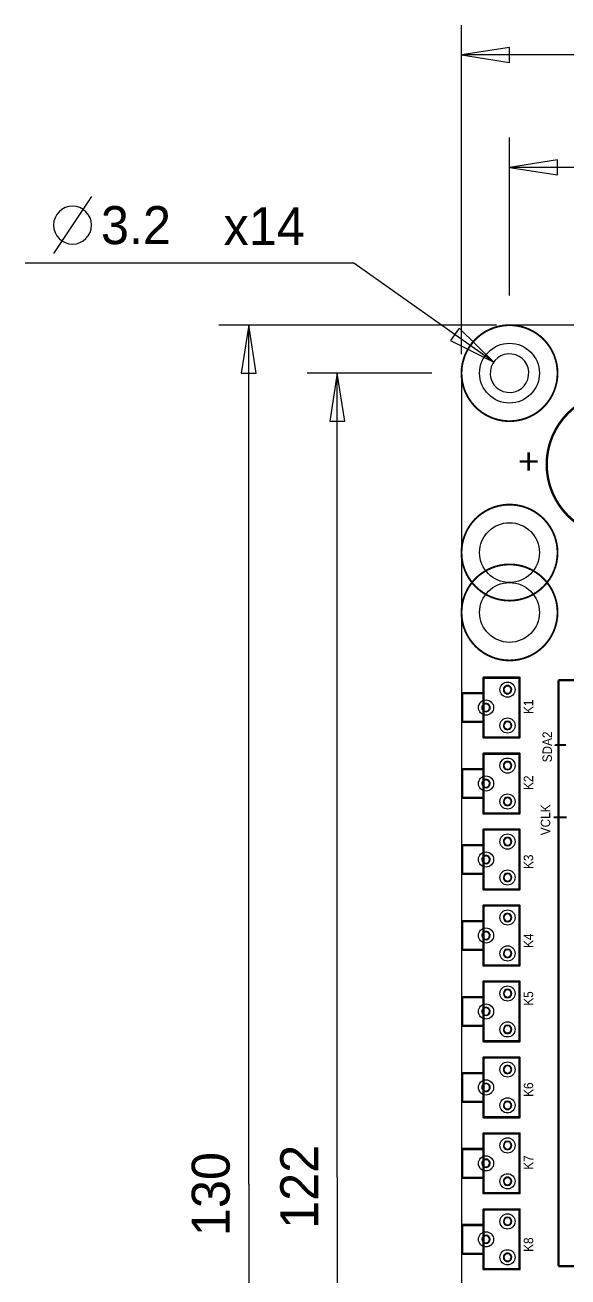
# Model space of a CAD drawing. Extents: x -36 to 186, y -9 to 157.
# Drawn here: x -36.5 to 8.9, y 50.5 to 155.1 of the extents above; entities that cross this region are included whole.
import ezdxf

# ---------------------------------------------------------------- set-up
doc = ezdxf.new("R2010")
doc.units = 0
for name, color, linetype in [('BG_ASSEMBLY_NOTES', 3, 'CONTINUOUS'), ('BG_OUTLINE', 4, 'CONTINUOUS'), ('BG_SILKSCREEN_TOP', 2, 'CONTINUOUS'), ('PG_SILKSCREEN_TOP', 13, 'CONTINUOUS'), ('PIN_BOTTOM', 15, 'CONTINUOUS'), ('PIN_TOP', 14, 'CONTINUOUS'), ('RD_SILKSCREEN_TOP', 16, 'CONTINUOUS')]:
    doc.layers.add(name, color=color, linetype=linetype)

msp = doc.modelspace()

# ---------------------------------------------------------------- linework, layer by layer
at = {"layer": 'BG_ASSEMBLY_NOTES'}
for points in [[(0, 127.6), (0, 155.1)], [(83.5, 152.6), (0, 152.6)], [(4, 132.5), (4, 145.7)], [(82.8, 143.2), (4, 143.2)], [(-30.9369, 140.7562), (-34.1119, 135.9938)], [(2.6838, 126.9315), (-9, 135.2), (-36.4931, 135.2)], [(2.9, 130), (-20.3, 130)], [(-17.8, 58.2), (-17.8, 130)], [(-2.5, 126), (-12.9, 126)], [(-10.4, 58.8), (-10.4, 126)], [(-10.4, 58.8), (-10.4, 4)], [(-17.8, 58.2), (-17.8, 0)]]:
    msp.add_lwpolyline(points, dxfattribs=at)
for points in [[(4, 153.225), (0, 152.6), (4, 151.975)], [(8, 143.825), (4, 143.2), (8, 142.575)], [(-17.175, 126), (-17.8, 130), (-18.425, 126)], [(-0.9423, 128.732), (2.6838, 126.9315), (-0.2202, 129.7524)], [(-9.775, 122), (-10.4, 126), (-11.025, 122)]]:
    msp.add_lwpolyline(points, close=True, dxfattribs=at)
for points in [[(-30.9369, 138.375, 1), (-34.1119, 138.375, 1)], [(5.6, 125.8, 1), (2.4, 126.2, 1)]]:
    msp.add_lwpolyline(points, format="xyb", close=True, dxfattribs=at)
at = {"layer": 'BG_OUTLINE'}
msp.add_lwpolyline([(4, 0), (175.9999, 0, 0.414214), (179.9999, 4), (179.9999, 126, 0.414214), (175.9999, 130), (4, 130, 0.414214), (0, 126), (0, 4, 0.414215)], format="xyb", close=True, dxfattribs=at)
at = {"layer": 'BG_SILKSCREEN_TOP', "const_width": 0.1001}
for points in [[(1.8846, 100.5465, 1), (1.784684, 100.54657, 1)], [(1.8846, 100.5465, 1), (1.784684, 100.54657, 1)], [(4.8845, 100.5465, 1), (4.784772, 100.54657, 1)], [(4.8845, 100.5465, 1), (4.784772, 100.54657, 1)], [(0.0845, 99.2466, 1), (-0.015412, 99.246526, 1)], [(0.0845, 99.2466, 1), (-0.015412, 99.246526, 1)], [(1.8846, 99.2466, 1), (1.784684, 99.246526, 1)], [(0.0846, 96.8466, 1), (-0.015512, 96.846688, 1)], [(0.0846, 96.8466, 1), (-0.015512, 96.846688, 1)], [(1.8847, 96.8466, 1), (1.784584, 96.846688, 1)], [(1.8846, 95.5465, 1), (1.784684, 95.54659, 1)], [(1.8846, 95.5465, 1), (1.784684, 95.54659, 1)], [(4.8845, 95.5465, 1), (4.784772, 95.54659, 1)], [(4.8845, 95.5465, 1), (4.784772, 95.54659, 1)], [(1.8846, 94.1965, 1), (1.784684, 94.19657, 1)], [(1.8846, 94.1965, 1), (1.784684, 94.19657, 1)], [(4.8845, 94.1965, 1), (4.784772, 94.19657, 1)], [(4.8845, 94.1965, 1), (4.784772, 94.19657, 1)], [(0.0845, 92.8966, 1), (-0.015412, 92.896526, 1)], [(0.0845, 92.8966, 1), (-0.015412, 92.896526, 1)], [(1.8846, 92.8966, 1), (1.784684, 92.896526, 1)], [(0.0846, 90.4966, 1), (-0.015512, 90.496688, 1)], [(0.0846, 90.4966, 1), (-0.015512, 90.496688, 1)], [(1.8847, 90.4966, 1), (1.784584, 90.496688, 1)], [(1.8846, 89.1965, 1), (1.784684, 89.19659, 1)], [(1.8846, 89.1965, 1), (1.784684, 89.19659, 1)], [(4.8845, 89.1965, 1), (4.784772, 89.19659, 1)], [(4.8845, 89.1965, 1), (4.784772, 89.19659, 1)], [(1.8846, 87.8465, 1), (1.784684, 87.84657, 1)], [(1.8846, 87.8465, 1), (1.784684, 87.84657, 1)], [(4.8845, 87.8465, 1), (4.784772, 87.84657, 1)], [(4.8845, 87.8465, 1), (4.784772, 87.84657, 1)], [(0.0845, 86.5466, 1), (-0.015412, 86.546526, 1)], [(0.0845, 86.5466, 1), (-0.015412, 86.546526, 1)], [(1.8846, 86.5466, 1), (1.784684, 86.546526, 1)], [(0.0846, 84.1466, 1), (-0.015512, 84.146688, 1)], [(0.0846, 84.1466, 1), (-0.015512, 84.146688, 1)], [(1.8847, 84.1466, 1), (1.784584, 84.146688, 1)], [(1.8846, 82.8465, 1), (1.784684, 82.84659, 1)], [(1.8846, 82.8465, 1), (1.784684, 82.84659, 1)], [(4.8845, 82.8465, 1), (4.784772, 82.84659, 1)], [(4.8845, 82.8465, 1), (4.784772, 82.84659, 1)], [(1.8846, 81.4965, 1), (1.784684, 81.49657, 1)], [(1.8846, 81.4965, 1), (1.784684, 81.49657, 1)], [(4.8845, 81.4965, 1), (4.784772, 81.49657, 1)], [(4.8845, 81.4965, 1), (4.784772, 81.49657, 1)], [(0.0845, 80.1966, 1), (-0.015412, 80.196526, 1)], [(0.0845, 80.1966, 1), (-0.015412, 80.196526, 1)], [(1.8846, 80.1966, 1), (1.784684, 80.196526, 1)], [(0.0846, 77.7966, 1), (-0.015512, 77.796688, 1)], [(0.0846, 77.7966, 1), (-0.015512, 77.796688, 1)], [(1.8847, 77.7966, 1), (1.784584, 77.796688, 1)], [(1.8846, 76.4965, 1), (1.784684, 76.49659, 1)], [(1.8846, 76.4965, 1), (1.784684, 76.49659, 1)], [(4.8845, 76.4965, 1), (4.784772, 76.49659, 1)], [(4.8845, 76.4965, 1), (4.784772, 76.49659, 1)], [(1.8846, 75.1465, 1), (1.784684, 75.14657, 1)], [(1.8846, 75.1465, 1), (1.784684, 75.14657, 1)], [(4.8845, 75.1465, 1), (4.784772, 75.14657, 1)], [(4.8845, 75.1465, 1), (4.784772, 75.14657, 1)], [(0.0845, 73.8466, 1), (-0.015412, 73.846526, 1)], [(0.0845, 73.8466, 1), (-0.015412, 73.846526, 1)], [(1.8846, 73.8466, 1), (1.784684, 73.846526, 1)], [(0.0846, 71.4466, 1), (-0.015512, 71.446688, 1)], [(0.0846, 71.4466, 1), (-0.015512, 71.446688, 1)], [(1.8847, 71.4466, 1), (1.784584, 71.446688, 1)], [(1.8846, 70.1465, 1), (1.784684, 70.14659, 1)], [(1.8846, 70.1465, 1), (1.784684, 70.14659, 1)], [(4.8845, 70.1465, 1), (4.784772, 70.14659, 1)], [(4.8845, 70.1465, 1), (4.784772, 70.14659, 1)], [(1.8846, 68.7965, 1), (1.784684, 68.79657, 1)], [(1.8846, 68.7965, 1), (1.784684, 68.79657, 1)], [(4.8845, 68.7965, 1), (4.784772, 68.79657, 1)], [(4.8845, 68.7965, 1), (4.784772, 68.79657, 1)], [(0.0845, 67.4966, 1), (-0.015412, 67.496526, 1)], [(0.0845, 67.4966, 1), (-0.015412, 67.496526, 1)], [(1.8846, 67.4966, 1), (1.784684, 67.496526, 1)], [(0.0846, 65.0966, 1), (-0.015512, 65.096688, 1)], [(0.0846, 65.0966, 1), (-0.015512, 65.096688, 1)], [(1.8847, 65.0966, 1), (1.784584, 65.096688, 1)], [(1.8846, 63.7965, 1), (1.784684, 63.79659, 1)], [(1.8846, 63.7965, 1), (1.784684, 63.79659, 1)], [(4.8845, 63.7965, 1), (4.784772, 63.79659, 1)], [(4.8845, 63.7965, 1), (4.784772, 63.79659, 1)], [(1.8846, 62.4465, 1), (1.784684, 62.44657, 1)], [(1.8846, 62.4465, 1), (1.784684, 62.44657, 1)], [(4.8845, 62.4465, 1), (4.784772, 62.44657, 1)], [(4.8845, 62.4465, 1), (4.784772, 62.44657, 1)], [(0.0845, 61.1466, 1), (-0.015412, 61.146526, 1)], [(0.0845, 61.1466, 1), (-0.015412, 61.146526, 1)], [(1.8846, 61.1466, 1), (1.784684, 61.146526, 1)], [(0.0846, 58.7466, 1), (-0.015512, 58.746688, 1)], [(0.0846, 58.7466, 1), (-0.015512, 58.746688, 1)], [(1.8847, 58.7466, 1), (1.784584, 58.746688, 1)], [(1.8846, 57.4465, 1), (1.784684, 57.44659, 1)], [(1.8846, 57.4465, 1), (1.784684, 57.44659, 1)], [(4.8845, 57.4465, 1), (4.784772, 57.44659, 1)], [(4.8845, 57.4465, 1), (4.784772, 57.44659, 1)], [(1.8846, 56.0965, 1), (1.784684, 56.09657, 1)], [(1.8846, 56.0965, 1), (1.784684, 56.09657, 1)], [(4.8845, 56.0965, 1), (4.784772, 56.09657, 1)], [(4.8845, 56.0965, 1), (4.784772, 56.09657, 1)], [(0.0845, 54.7966, 1), (-0.015412, 54.796526, 1)], [(0.0845, 54.7966, 1), (-0.015412, 54.796526, 1)], [(1.8846, 54.7966, 1), (1.784684, 54.796526, 1)], [(0.0846, 52.3966, 1), (-0.015512, 52.396688, 1)], [(0.0846, 52.3966, 1), (-0.015512, 52.396688, 1)], [(1.8847, 52.3966, 1), (1.784584, 52.396688, 1)], [(1.8846, 51.0965, 1), (1.784684, 51.09659, 1)], [(1.8846, 51.0965, 1), (1.784684, 51.09659, 1)], [(4.8845, 51.0965, 1), (4.784772, 51.09659, 1)], [(4.8845, 51.0965, 1), (4.784772, 51.09659, 1)]]:
    msp.add_lwpolyline(points, format="xyb", close=True, dxfattribs=at)
at = {"layer": 'BG_SILKSCREEN_TOP', "const_width": 0.1999}
for points in [[(1.8346, 100.5467), (1.8346, 95.5467)], [(1.8346, 100.5467), (4.8346, 100.5467)], [(4.8346, 100.5467), (4.8346, 95.5467)], [(0.0345, 99.2467), (0.0345, 96.8466)], [(0.0345, 99.2467), (1.8346, 99.2467)], [(0.0345, 96.8466), (1.8346, 96.8466)], [(1.8346, 95.5467), (4.8346, 95.5467)], [(1.8346, 94.1967), (1.8346, 89.1967)], [(1.8346, 94.1967), (4.8346, 94.1967)], [(4.8346, 94.1967), (4.8346, 89.1967)], [(0.0345, 92.8967), (0.0345, 90.4966)], [(0.0345, 92.8967), (1.8346, 92.8967)], [(0.0345, 90.4966), (1.8346, 90.4966)], [(1.8346, 89.1967), (4.8346, 89.1967)], [(1.8346, 87.8467), (1.8346, 82.8467)], [(1.8346, 87.8467), (4.8346, 87.8467)], [(4.8346, 87.8467), (4.8346, 82.8467)], [(0.0345, 86.5467), (0.0345, 84.1466)], [(0.0345, 86.5467), (1.8346, 86.5467)], [(0.0345, 84.1466), (1.8346, 84.1466)], [(1.8346, 82.8467), (4.8346, 82.8467)], [(1.8346, 81.4967), (1.8346, 76.4967)], [(1.8346, 81.4967), (4.8346, 81.4967)], [(4.8346, 81.4967), (4.8346, 76.4967)], [(0.0345, 80.1967), (0.0345, 77.7966)], [(0.0345, 80.1967), (1.8346, 80.1967)], [(0.0345, 77.7966), (1.8346, 77.7966)], [(1.8346, 76.4967), (4.8346, 76.4967)], [(1.8346, 75.1467), (1.8346, 70.1467)], [(1.8346, 75.1467), (4.8346, 75.1467)], [(4.8346, 75.1467), (4.8346, 70.1467)], [(0.0345, 73.8467), (0.0345, 71.4466)], [(0.0345, 73.8467), (1.8346, 73.8467)], [(0.0345, 71.4466), (1.8346, 71.4466)], [(1.8346, 70.1467), (4.8346, 70.1467)], [(1.8346, 68.7967), (1.8346, 63.7967)], [(1.8346, 68.7967), (4.8346, 68.7967)], [(4.8346, 68.7967), (4.8346, 63.7967)], [(0.0345, 67.4967), (0.0345, 65.0966)], [(0.0345, 67.4967), (1.8346, 67.4967)], [(0.0345, 65.0966), (1.8346, 65.0966)], [(1.8346, 63.7967), (4.8346, 63.7967)], [(1.8346, 62.4467), (1.8346, 57.4467)], [(1.8346, 62.4467), (4.8346, 62.4467)], [(4.8346, 62.4467), (4.8346, 57.4467)], [(0.0345, 61.1467), (0.0345, 58.7466)], [(0.0345, 61.1467), (1.8346, 61.1467)], [(0.0345, 58.7466), (1.8346, 58.7466)], [(1.8346, 57.4467), (4.8346, 57.4467)], [(1.8346, 56.0967), (1.8346, 51.0967)], [(1.8346, 56.0967), (4.8346, 56.0967)], [(4.8346, 56.0967), (4.8346, 51.0967)], [(0.0345, 54.7967), (0.0345, 52.3966)], [(0.0345, 54.7967), (1.8346, 54.7967)], [(0.0345, 52.3966), (1.8346, 52.3966)], [(1.8346, 51.0967), (4.8346, 51.0967)]]:
    msp.add_lwpolyline(points, dxfattribs=at)
at = {"layer": 'BG_SILKSCREEN_TOP'}
for points in [[(4.1854, 99.5467, 1), (3.483876, 99.546628, 1)], [(4.1854, 99.5467, 1), (3.483876, 99.546628, 1)], [(4.1346, 99.5467, 1), (3.534676, 99.546628, 1)], [(2.3853, 98.0465, 1), (1.68378, 98.04658, 1)], [(2.3853, 98.0465, 1), (1.68378, 98.04658, 1)], [(2.3345, 98.0465, 1), (1.73458, 98.04658, 1)], [(4.1855, 96.5465, 1), (3.483776, 96.546586, 1)], [(4.1855, 96.5465, 1), (3.483776, 96.546586, 1)], [(4.1347, 96.5465, 1), (3.534576, 96.546586, 1)], [(4.1854, 93.1967, 1), (3.483876, 93.196628, 1)], [(4.1854, 93.1967, 1), (3.483876, 93.196628, 1)], [(4.1346, 93.1967, 1), (3.534676, 93.196628, 1)], [(2.3853, 91.6965, 1), (1.68378, 91.69658, 1)], [(2.3853, 91.6965, 1), (1.68378, 91.69658, 1)], [(2.3345, 91.6965, 1), (1.73458, 91.69658, 1)], [(4.1855, 90.1965, 1), (3.483776, 90.196586, 1)], [(4.1855, 90.1965, 1), (3.483776, 90.196586, 1)], [(4.1347, 90.1965, 1), (3.534576, 90.196586, 1)], [(4.1854, 86.8467, 1), (3.483876, 86.846628, 1)], [(4.1854, 86.8467, 1), (3.483876, 86.846628, 1)], [(4.1346, 86.8467, 1), (3.534676, 86.846628, 1)], [(2.3853, 85.3465, 1), (1.68378, 85.34658, 1)], [(2.3853, 85.3465, 1), (1.68378, 85.34658, 1)], [(2.3345, 85.3465, 1), (1.73458, 85.34658, 1)], [(4.1855, 83.8465, 1), (3.483776, 83.846586, 1)], [(4.1855, 83.8465, 1), (3.483776, 83.846586, 1)], [(4.1347, 83.8465, 1), (3.534576, 83.846586, 1)], [(4.1854, 80.4967, 1), (3.483876, 80.496628, 1)], [(4.1854, 80.4967, 1), (3.483876, 80.496628, 1)], [(4.1346, 80.4967, 1), (3.534676, 80.496628, 1)], [(2.3853, 78.9965, 1), (1.68378, 78.99658, 1)], [(2.3853, 78.9965, 1), (1.68378, 78.99658, 1)], [(2.3345, 78.9965, 1), (1.73458, 78.99658, 1)], [(4.1855, 77.4965, 1), (3.483776, 77.496586, 1)], [(4.1855, 77.4965, 1), (3.483776, 77.496586, 1)], [(4.1347, 77.4965, 1), (3.534576, 77.496586, 1)], [(4.1854, 74.1467, 1), (3.483876, 74.146628, 1)], [(4.1854, 74.1467, 1), (3.483876, 74.146628, 1)], [(4.1346, 74.1467, 1), (3.534676, 74.146628, 1)], [(2.3853, 72.6465, 1), (1.68378, 72.64658, 1)], [(2.3853, 72.6465, 1), (1.68378, 72.64658, 1)], [(2.3345, 72.6465, 1), (1.73458, 72.64658, 1)], [(4.1855, 71.1465, 1), (3.483776, 71.146586, 1)], [(4.1855, 71.1465, 1), (3.483776, 71.146586, 1)], [(4.1347, 71.1465, 1), (3.534576, 71.146586, 1)], [(4.1854, 67.7967, 1), (3.483876, 67.796628, 1)], [(4.1854, 67.7967, 1), (3.483876, 67.796628, 1)], [(4.1346, 67.7967, 1), (3.534676, 67.796628, 1)], [(2.3853, 66.2965, 1), (1.68378, 66.29658, 1)], [(2.3853, 66.2965, 1), (1.68378, 66.29658, 1)], [(2.3345, 66.2965, 1), (1.73458, 66.29658, 1)], [(4.1855, 64.7965, 1), (3.483776, 64.796586, 1)], [(4.1855, 64.7965, 1), (3.483776, 64.796586, 1)], [(4.1347, 64.7965, 1), (3.534576, 64.796586, 1)], [(4.1854, 61.4467, 1), (3.483876, 61.446628, 1)], [(4.1854, 61.4467, 1), (3.483876, 61.446628, 1)], [(4.1346, 61.4467, 1), (3.534676, 61.446628, 1)], [(2.3853, 59.9465, 1), (1.68378, 59.94658, 1)], [(2.3853, 59.9465, 1), (1.68378, 59.94658, 1)], [(2.3345, 59.9465, 1), (1.73458, 59.94658, 1)], [(4.1855, 58.4465, 1), (3.483776, 58.446586, 1)], [(4.1855, 58.4465, 1), (3.483776, 58.446586, 1)], [(4.1347, 58.4465, 1), (3.534576, 58.446586, 1)], [(4.1854, 55.0967, 1), (3.483876, 55.096628, 1)], [(4.1854, 55.0967, 1), (3.483876, 55.096628, 1)], [(4.1346, 55.0967, 1), (3.534676, 55.096628, 1)], [(2.3853, 53.5965, 1), (1.68378, 53.59658, 1)], [(2.3853, 53.5965, 1), (1.68378, 53.59658, 1)], [(2.3345, 53.5965, 1), (1.73458, 53.59658, 1)], [(4.1855, 52.0965, 1), (3.483776, 52.096586, 1)], [(4.1855, 52.0965, 1), (3.483776, 52.096586, 1)], [(4.1347, 52.0965, 1), (3.534576, 52.096586, 1)]]:
    msp.add_lwpolyline(points, format="xyb", close=True, dxfattribs=at)
at = {"layer": 'PG_SILKSCREEN_TOP'}
for points, const_width in [([(8.0132, 126, 1), (-0.013216, 126.000004, 1)], 0.1524), ([(19.2102, 118.3665, 1), (7.106689, 118.36658, 1)], 0.1999), ([(8.0132, 111, 1), (-0.013216, 111.000013, 1)], 0.1524), ([(8.0132, 106, 1), (-0.013216, 105.999982, 1)], 0.1524)]:
    msp.add_lwpolyline(points, format="xyb", close=True, dxfattribs=dict(at, const_width=const_width))
for points, const_width in [([(5.5984, 119.3825), (5.5984, 117.8585)], 0.2032), ([(6.3604, 118.6205), (4.8364, 118.6205)], 0.2032), ([(8.0848, 51.3613), (8.0851, 100.3325)], 0.1999), ([(13.0851, 100.3325), (8.0851, 100.3325)], 0.1999), ([(8.7122, 94.9198), (7.7978, 94.9198), (7.7724, 94.9452)], 0.1524), ([(8.7884, 88.8746), (7.6962, 88.8746)], 0.1524), ([(13.0848, 51.3613), (8.0848, 51.3613)], 0.1999)]:
    msp.add_lwpolyline(points, dxfattribs=dict(at, const_width=const_width))
at = {"layer": 'PIN_BOTTOM'}
for centre, radius in [((4, 126), 2.5), ((4, 111), 2.5), ((4, 106), 2.5), ((3.8346, 99.5466), 0.635), ((2.0345, 98.0465), 0.635), ((3.8346, 96.5466), 0.635), ((3.8346, 93.1966), 0.635), ((2.0345, 91.6965), 0.635), ((3.8346, 90.1966), 0.635), ((3.8346, 86.8466), 0.635), ((2.0345, 85.3465), 0.635), ((3.8346, 83.8466), 0.635), ((3.8346, 80.4966), 0.635), ((2.0345, 78.9965), 0.635), ((3.8346, 77.4966), 0.635), ((3.8346, 74.1466), 0.635), ((2.0345, 72.6465), 0.635), ((3.8346, 71.1466), 0.635), ((3.8346, 67.7966), 0.635), ((2.0345, 66.2965), 0.635), ((3.8346, 64.7966), 0.635), ((3.8346, 61.4466), 0.635), ((2.0345, 59.9465), 0.635), ((3.8346, 58.4466), 0.635), ((3.8346, 55.0966), 0.635), ((2.0345, 53.5965), 0.635), ((3.8346, 52.0966), 0.635)]:
    msp.add_circle(centre, radius, dxfattribs=at)
at = {"layer": 'PIN_TOP'}
for centre, radius in [((4, 126), 2.5), ((4, 111), 2.5), ((4, 106), 2.5), ((3.8346, 99.5466), 0.635), ((2.0345, 98.0465), 0.635), ((3.8346, 96.5466), 0.635), ((3.8346, 93.1966), 0.635), ((2.0345, 91.6965), 0.635), ((3.8346, 90.1966), 0.635), ((3.8346, 86.8466), 0.635), ((2.0345, 85.3465), 0.635), ((3.8346, 83.8466), 0.635), ((3.8346, 80.4966), 0.635), ((2.0345, 78.9965), 0.635), ((3.8346, 77.4966), 0.635), ((3.8346, 74.1466), 0.635), ((2.0345, 72.6465), 0.635), ((3.8346, 71.1466), 0.635), ((3.8346, 67.7966), 0.635), ((2.0345, 66.2965), 0.635), ((3.8346, 64.7966), 0.635), ((3.8346, 61.4466), 0.635), ((2.0345, 59.9465), 0.635), ((3.8346, 58.4466), 0.635), ((3.8346, 55.0966), 0.635), ((2.0345, 53.5965), 0.635), ((3.8346, 52.0966), 0.635)]:
    msp.add_circle(centre, radius, dxfattribs=at)

# ---------------------------------------------------------------- texts
at = {"layer": 'BG_ASSEMBLY_NOTES', "width": 0.992}
for s, p in [('3.2', (-30.1495, 136.7875)), ('x14', (-19.9, 136.7))]:
    msp.add_text(s, height=3.175, dxfattribs=at).set_placement(p)
for s, p in [('130', (-19.3875, 53.8693)), ('122', (-11.9875, 54.4693))]:
    msp.add_text(s, height=3.175, rotation=90, dxfattribs=at).set_placement(p)
at = {"layer": 'PG_SILKSCREEN_TOP', "width": 0.935484}
for s, p in [('SDA2', (7.5438, 93.472)), ('VCLK', (7.3999, 87.376))]:
    msp.add_text(s, height=0.7874, rotation=90, dxfattribs=at).set_placement(p)
at = {"layer": 'RD_SILKSCREEN_TOP', "width": 0.935484}
for s, p in [('K1', (5.9775, 97.5106)), ('K2', (5.9775, 91.1606)), ('K3', (5.9775, 84.5566)), ('K4', (5.9775, 77.9526)), ('K5', (5.9775, 73.1266)), ('K6', (5.9775, 65.5066)), ('K7', (5.9775, 59.4106)), ('K8', (5.9775, 52.5526))]:
    msp.add_text(s, height=0.7874, rotation=90, dxfattribs=at).set_placement(p)

doc.saveas('drawing.dxf')
